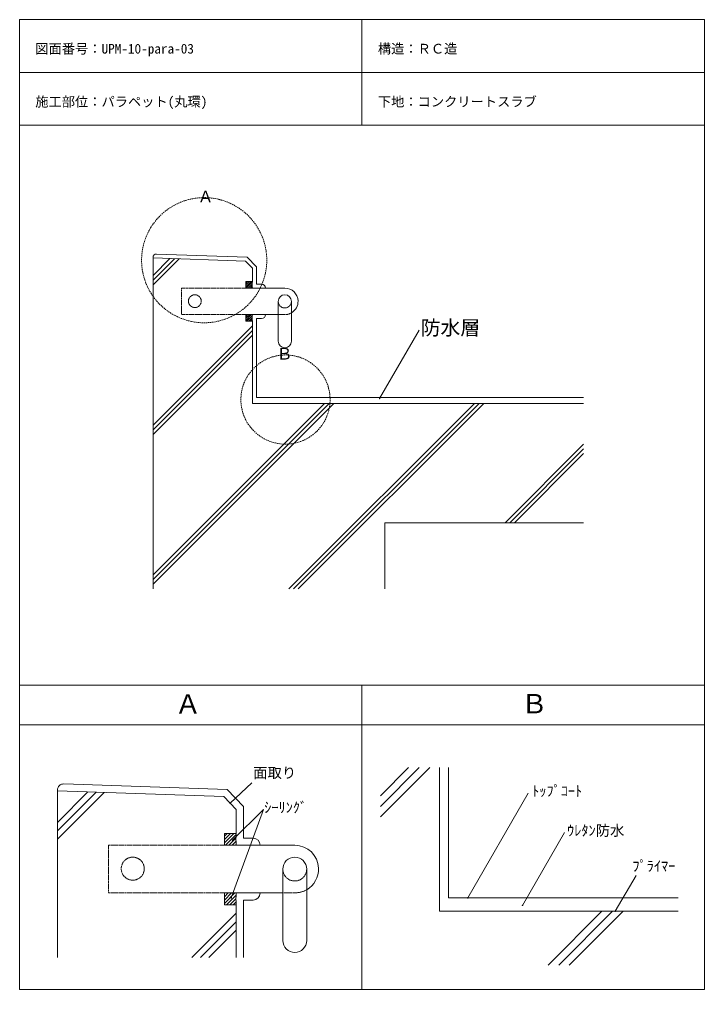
# Model space of a CAD drawing. Units: millimetres, scale not verified. Extents: x -517 to 518, y -673 to 792.
import ezdxf
from ezdxf.enums import TextEntityAlignment as Align

# ---------------------------------------------------------------- set-up
doc = ezdxf.new("R2010")
doc.units = ezdxf.units.MM
doc.header["$PDMODE"] = 32
doc.header["$PDSIZE"] = 0.8
doc.linetypes.add('DASHED1', pattern=[1.8, 1.2, -0.6])
doc.linetypes.add('DASHED2', pattern=[3, 2, -1])
doc.layers.add('0-0', color=7, linetype='Continuous', lineweight=13)
doc.styles.add('ＭＳ ゴシック', font='')
doc.styles.get('ＭＳ ゴシック').set_extended_font_data('MS Gothic')

msp = doc.modelspace()

# ---------------------------------------------------------------- linework, layer by layer
at = {"layer": '0-0'}
for p, q in [((-516.864, 792.357), (-516.864, -673.469)), ((-516.864, 792.357), (517.853, 792.357)), ((0.494, 792.357), (0.494, 632.357)), ((517.853, 792.357), (517.853, -673.469)), ((-516.864, 712.357), (517.853, 712.357)), ((-516.864, 632.357), (517.853, 632.357)), ((-315.075, 431.992), (-315.075, -68.008)), ((-315.075, 431.992), (-175.494, 427.118)), ((-315.075, 405.541), (-289.516, 431.1)), ((-315.075, 398.47), (-282.684, 430.861)), ((-315.075, 391.399), (-275.851, 430.623)), ((-175.494, 427.118), (-165.075, 416.328)), ((-165.075, 396.328), (-165.075, 416.328)), ((-116.048, 386.328), (-165.075, 386.328)), ((-126.048, 366.328), (-126.048, 306.328)), ((-106.048, 366.328), (-106.048, 306.328)), ((-126.048, 346.328), (-165.075, 346.328)), ((-315.075, 179.267), (-165.075, 329.267)), ((-165.075, 211.992), (-165.075, 336.328)), ((27.173, 219.492), (86.931, 322.996)), ((-315.075, 172.196), (-165.075, 322.196)), ((-315.075, 165.125), (-165.075, 315.125)), ((-315.075, -47.007), (-56.075, 211.992)), ((-315.075, -54.078), (-49.004, 211.992)), ((-315.075, -61.149), (-41.933, 211.992)), ((-165.075, 211.992), (334.925, 211.992)), ((-109.801, -68.008), (170.199, 211.992)), ((-102.73, -68.008), (177.27, 211.992)), ((-95.659, -68.008), (184.341, 211.992)), ((216.473, 31.992), (334.925, 150.445)), ((223.544, 31.992), (334.925, 143.374)), ((230.615, 31.992), (334.925, 136.302)), ((34.925, 31.992), (34.925, -68.008)), ((34.925, 31.992), (334.925, 31.992)), ((-516.864, -213.469), (517.853, -213.469)), ((0.494, -213.469), (0.494, -673.469)), ((-516.864, -273.469), (517.853, -273.469)), ((28.26, -412.546), (102.784, -338.023)), ((28.26, -396.637), (86.874, -338.023)), ((28.26, -380.727), (70.964, -338.023)), ((117.682, -555.174), (117.682, -338.023)), ((-165.823, -361.051), (-198.679, -391.689)), ((-459.301, -373.204), (-459.301, -625.144)), ((-208.056, -381.978), (-459.301, -373.204)), ((-459.301, -420.816), (-413.295, -374.811)), ((-459.301, -433.544), (-400.997, -375.24)), ((-459.301, -446.272), (-388.699, -375.67)), ((160.188, -534.924), (251.445, -376.862)), ((-208.056, -381.978), (-189.301, -401.4)), ((-197.027, -534.974), (-148.444, -401.413)), ((-194.933, -447.903), (-148.444, -401.413)), ((242.854, -546.166), (306.267, -436.332)), ((-101.053, -455.4), (-189.301, -455.4)), ((-119.053, -491.4), (-119.053, -599.4)), ((-83.053, -491.4), (-83.053, -599.4)), ((382.917, -555.174), (414.281, -500.849)), ((-189.301, -625.144), (-189.301, -545.4)), ((117.682, -555.174), (477.853, -555.174)), ((281.712, -636.392), (362.93, -555.174)), ((297.622, -636.392), (378.84, -555.174)), ((313.532, -636.392), (394.75, -555.174)), ((-256.335, -625.144), (-189.301, -558.109)), ((-243.607, -625.144), (-189.301, -570.837)), ((-230.879, -625.144), (-189.301, -583.565)), ((-516.864, -673.469), (517.853, -673.469))]:
    msp.add_line(p, q, dxfattribs=at)
at = {"layer": '0-0', "color": 4}
for p, q in [((-315.075, 432.818), (-315.075, 431.992)), ((-309.9, 437.815), (-172.862, 433.03)), ((-172.862, 433.03), (-159.075, 418.752)), ((-159.075, 392.328), (-159.075, 418.752)), ((-151.075, 392.328), (-159.075, 392.328)), ((-151.075, 340.328), (-159.075, 340.328)), ((-159.075, 340.328), (-159.075, 220.992)), ((-159.075, 220.992), (334.925, 220.992)), ((-449.987, -362.723), (-203.319, -371.337)), ((-459.301, -371.717), (-459.301, -373.204)), ((-203.319, -371.337), (-178.501, -397.037)), ((-178.501, -444.6), (-178.501, -397.037)), ((-164.101, -444.6), (-178.501, -444.6)), ((-164.101, -538.2), (-178.501, -538.2)), ((-178.501, -538.2), (-178.501, -625.144))]:
    msp.add_line(p, q, dxfattribs=at)
at = {"layer": '0-0', "color": 2}
for p, q in [((-175.075, 388.364), (-167.11, 396.328)), ((-175.075, 391.192), (-169.939, 396.328)), ((-175.075, 394.02), (-172.767, 396.328)), ((-175.075, 388.364), (-167.11, 396.328)), ((-175.075, 391.192), (-169.939, 396.328)), ((-175.075, 394.02), (-172.767, 396.328)), ((-174.282, 386.328), (-165.193, 395.416)), ((-174.282, 386.328), (-165.193, 395.416)), ((-171.453, 386.328), (-165.413, 392.368)), ((-171.453, 386.328), (-165.413, 392.368)), ((-168.625, 386.328), (-165.385, 389.568)), ((-168.625, 386.328), (-165.385, 389.568)), ((-165.796, 386.328), (-165.16, 386.964)), ((-165.796, 386.328), (-165.16, 386.964)), ((-175.075, 337.452), (-166.199, 346.328)), ((-175.075, 340.28), (-169.027, 346.328)), ((-175.075, 343.109), (-171.855, 346.328)), ((-175.075, 345.937), (-174.684, 346.328)), ((-173.37, 336.328), (-165.296, 344.402)), ((-170.542, 336.328), (-165.428, 341.442)), ((-167.713, 336.328), (-165.332, 338.709)), ((-207.301, -451.736), (-192.965, -437.4)), ((-207.301, -446.645), (-198.056, -437.4)), ((-207.301, -441.554), (-203.147, -437.4)), ((-207.301, -451.736), (-192.965, -437.4)), ((-207.301, -446.645), (-198.056, -437.4)), ((-207.301, -441.554), (-203.147, -437.4)), ((-205.874, -455.4), (-189.514, -439.041)), ((-205.874, -455.4), (-189.514, -439.041)), ((-200.783, -455.4), (-189.91, -444.528)), ((-200.783, -455.4), (-189.91, -444.528)), ((-195.691, -455.4), (-189.86, -449.568)), ((-195.691, -455.4), (-189.86, -449.568)), ((-190.6, -455.4), (-189.455, -454.255)), ((-190.6, -455.4), (-189.455, -454.255)), ((-190.6, -455.4), (-189.455, -454.255)), ((-207.301, -543.377), (-191.324, -527.4)), ((-207.301, -538.286), (-196.415, -527.4)), ((-207.301, -533.195), (-201.506, -527.4)), ((-207.301, -528.103), (-206.597, -527.4)), ((-204.233, -545.4), (-189.7, -530.867)), ((-199.142, -545.4), (-189.937, -536.195)), ((-194.05, -545.4), (-189.765, -541.115))]:
    msp.add_line(p, q, dxfattribs=at)
at = {"layer": '0-0', "linetype": 'DASHED1'}
for p, q in [((-272.26, 386.328), (-272.26, 346.328)), ((-272.26, 386.328), (-272.26, 346.328)), ((-165.075, 386.328), (-272.26, 386.328)), ((-165.075, 346.328), (-272.26, 346.328)), ((-126.048, 346.328), (-116.048, 346.328)), ((-382.234, -455.4), (-382.234, -527.4)), ((-382.234, -455.4), (-382.234, -527.4)), ((-189.301, -455.4), (-382.234, -455.4)), ((-189.301, -527.4), (-382.234, -527.4)), ((-119.053, -527.4), (-101.053, -527.4))]:
    msp.add_line(p, q, dxfattribs=at)
at = {"layer": '0-0'}
for points in [[(-165.075, 386.328), (-175.075, 386.328), (-175.075, 396.328), (-165.075, 396.328)], [(-165.075, 346.328), (-175.075, 346.328), (-175.075, 336.328), (-165.075, 336.328)], [(-189.301, -455.4), (-207.301, -455.4), (-207.301, -437.4), (-189.301, -437.4), (-189.301, -401.4)], [(-119.053, -527.4), (-189.301, -527.4), (-207.301, -527.4), (-207.301, -545.4), (-189.301, -545.4)]]:
    msp.add_lwpolyline(points, dxfattribs=at)
at = {"layer": '0-0', "color": 4}
msp.add_lwpolyline([(131.182, -338.023), (131.182, -534.924), (477.853, -534.924)], dxfattribs=at)
at = {"layer": '0-0', "color": 1, "linetype": 'DASHED2'}
for centre, radius in [((-237.836, 428.546), 94.513), ((-115.075, 217.992), 67.35)]:
    msp.add_circle(centre, radius, dxfattribs=at)
at = {"layer": '0-0', "linetype": 'DASHED1'}
for centre, radius in [((-251.932, 366.656), 9.672), ((-345.644, -490.81), 17.41)]:
    msp.add_circle(centre, radius, dxfattribs=at)
at = {"layer": '0-0', "color": 4}
for centre, radius, start, end in [((-310.075, 432.818), 5, 88, 180), ((-151.075, 386.328), 6, 0, 90), ((-151.075, 346.328), 6, 270, 0), ((-450.301, -371.717), 9, 88, 180), ((-164.101, -455.4), 10.8, 0, 90), ((-164.101, -527.4), 10.8, 270, 0)]:
    msp.add_arc(centre, radius, start, end, dxfattribs=at)
at = {"layer": '0-0'}
for centre, radius, start, end in [((-116.048, 366.328), 20, 1.87946, 90), ((-116.048, 366.328), 10, 0, 180), ((-116.048, 366.328), 20, 300, 1.87946), ((-116.048, 306.328), 10, 180, 0), ((-101.053, -491.4), 36, 1.87946, 90), ((-101.053, -491.4), 18, 0, 180), ((-101.053, -491.4), 36, 300, 1.87946), ((-101.053, -599.4), 18, 180, 0)]:
    msp.add_arc(centre, radius, start, end, dxfattribs=at)
at = {"layer": '0-0', "linetype": 'DASHED1'}
for centre, radius, start, end in [((-116.048, 366.328), 10, 180, 1.87946), ((-116.048, 366.656), 20.285, 270, 299.53681), ((-101.053, -491.4), 18, 180, 1.87946), ((-101.053, -490.81), 36.512, 270, 299.53681)]:
    msp.add_arc(centre, radius, start, end, dxfattribs=at)
at = {"layer": '0-0', "color": 2}
for centre, major_axis in [((-156.414, 391.328), (0, 18.028)), ((-156.414, 341.328), (0, 18.028)), ((-173.712, -446.4), (0, 32.45)), ((-173.712, -536.4), (0, 32.45))]:
    msp.add_ellipse(centre, major_axis=major_axis, ratio=0.5, start_param=1.28976143, end_param=1.85183123, dxfattribs=at)
at = {"layer": '0-0'}
for p in [(27.173, 219.492), (-198.679, -391.689), (-194.933, -447.903), (-197.027, -534.974), (160.188, -534.924), (242.854, -546.166), (382.917, -555.174)]:
    msp.add_point(p, dxfattribs=at)

# ---------------------------------------------------------------- texts
at = {"layer": '0-0', "style": 'ＭＳ ゴシック'}
for s, height, p in [('図面番号：UPM-10-para-03', 14.66, (-492.864, 736.357)), ('構造：ＲＣ造', 14.66, (24.494, 736.357)), ('施工部位：パラペット(丸環)', 14.66, (-492.864, 656.357)), ('下地：コンクリートスラブ', 14.66, (24.494, 656.357)), ('Ａ', 17.6, (-247.742, 510.485)), ('防水層', 21.99, (89.031, 308.944)), ('Ｂ', 17.6, (-128.396, 273.124)), ('Ａ', 29.33, (-282.268, -265.32)), ('Ｂ', 29.33, (240.689, -264.973)), ('面取り', 15.85, (-163.795, -358.594)), ('ﾄｯﾌﾟｺｰﾄ', 15.85, (257.413, -386.015)), ('ｼｰﾘﾝｸﾞ', 15.85, (-147.192, -410.971)), ('ｳﾚﾀﾝ防水', 15.85, (310.127, -445.758)), ('ﾌﾟﾗｲﾏｰ', 15.85, (408.876, -499.488))]:
    msp.add_text(s, height=height, dxfattribs=at).set_placement(p, align=Align.BOTTOM_LEFT)

doc.saveas('drawing.dxf')
